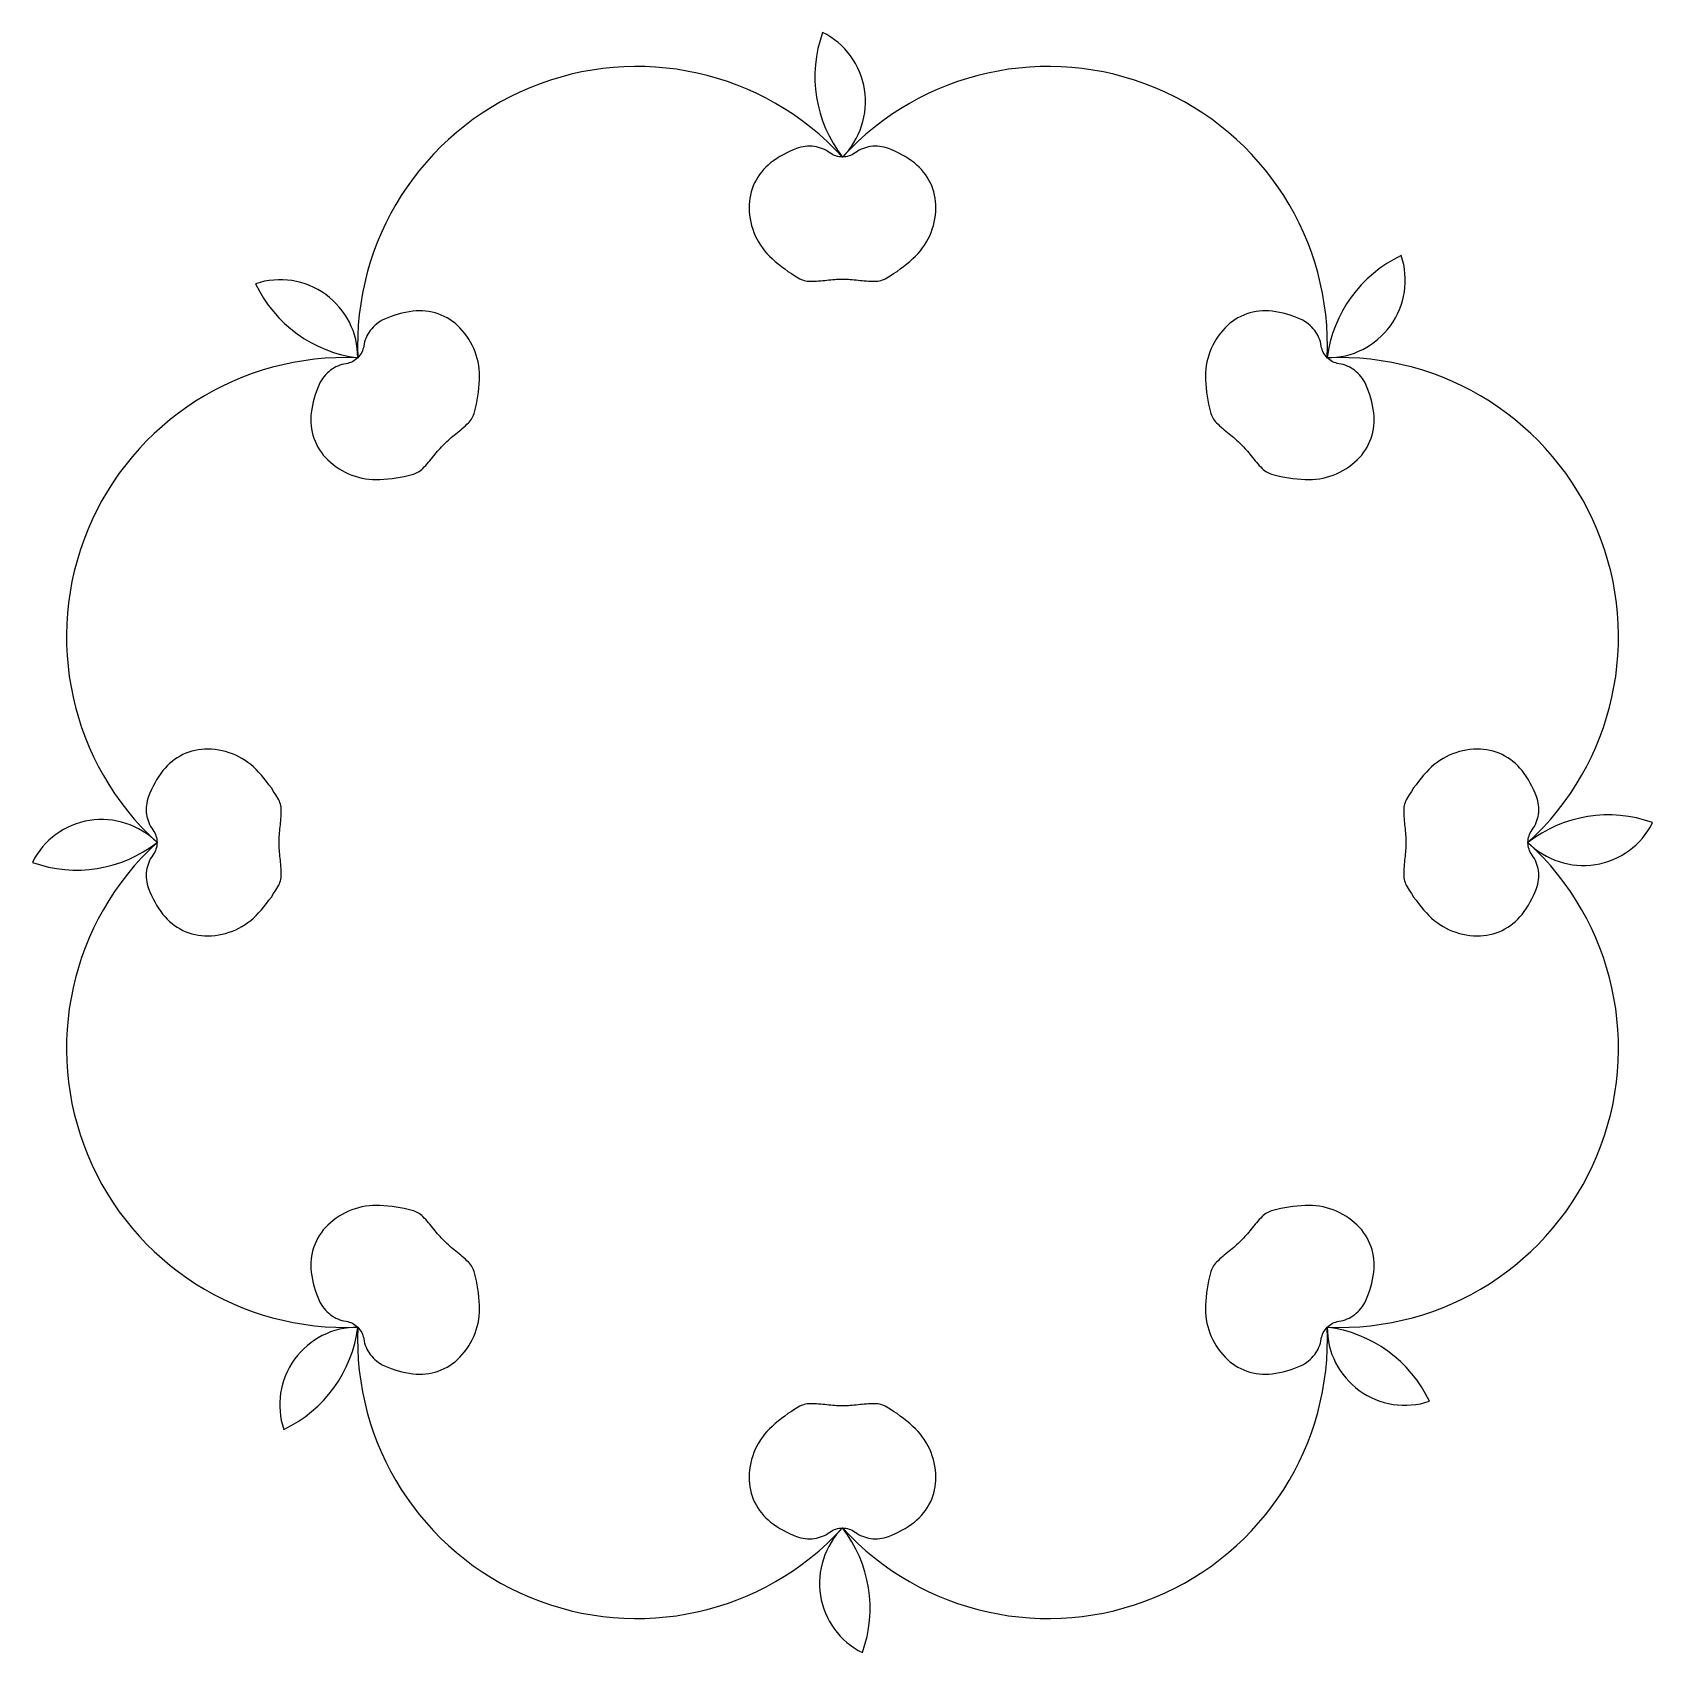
# Model space of a CAD drawing. Header units: feet. Extents: x -0.494 to 0.494, y -0.494 to 0.494.
import ezdxf

# ---------------------------------------------------------------- set-up
doc = ezdxf.new("R2010")
doc.units = ezdxf.units.FT
doc.header["$MEASUREMENT"] = 0

msp = doc.modelspace()

# ---------------------------------------------------------------- linework, layer by layer
for points in [[(0, 0.41784, 0.513269), (-0.01211, 0.49379, 0.257379), (0, 0.41784, 0.410408)], [(0.29546, 0.29546, 0.513269), (0.3406, 0.35773, 0.257379), (0.29546, 0.29546, 0.410408)], [(-0.29546, 0.29546, 0.513269), (-0.35773, 0.3406, 0.257379), (-0.29546, 0.29546, 0.410408)], [(-0.41784, 0, 0.513269), (-0.49379, -0.01211, 0.257379), (-0.41784, 0, 0.410408)], [(0.41784, 0, 0.513269), (0.49379, 0.01211, 0.257379), (0.41784, 0, 0.410408)], [(-0.29546, -0.29546, 0.513269), (-0.3406, -0.35773, 0.257379), (-0.29546, -0.29546, 0.410408)], [(0.29546, -0.29546, 0.513269), (0.35773, -0.3406, 0.257379), (0.29546, -0.29546, 0.410408)], [(0, -0.41784, 0.513269), (0.01211, -0.49379, 0.257379), (0, -0.41784, 0.410408)]]:
    msp.add_lwpolyline(points, format="xyb")
for points in [[(0, 0.41784, 0.7), (-0.29546, 0.29546, 0.7), (-0.41784, 0, 0.7), (-0.29546, -0.29546, 0.7), (0, -0.41784, 0.7), (0.29546, -0.29546, 0.7), (0.41784, 0, 0.7), (0.29546, 0.29546, 0.7)], [(0, 0.41784, -0.159684), (-0.00762, 0.42034, 0.123661), (-0.01711, 0.42421, 0.125628), (-0.02806, 0.42302, 0.076014), (-0.04379, 0.41421, 0.234926), (-0.05693, 0.38681, 0.207985), (-0.04296, 0.35588, 0.051025), (-0.02694, 0.3441, 0.135947), (-0.01962, 0.34213, 0.028739), (-0.00947, 0.3428, -0.030776), (0, 0.34338, -0.030776), (0.00947, 0.3428, 0.028739), (0.01962, 0.34213, 0.135947), (0.02694, 0.3441, 0.051025), (0.04296, 0.35588, 0.207985), (0.05693, 0.38681, 0.234926), (0.04379, 0.41421, 0.076014), (0.02806, 0.42302, 0.125628), (0.01711, 0.42421, 0.123661), (0.00762, 0.42034, -0.159684)], [(-0.29546, 0.29546, -0.159684), (-0.30261, 0.29184, 0.123661), (-0.31206, 0.28786, 0.125628), (-0.31896, 0.27927, 0.076014), (-0.32386, 0.26193, 0.234926), (-0.31377, 0.23326, 0.207985), (-0.28202, 0.22127, 0.051025), (-0.26236, 0.22426, 0.135947), (-0.25579, 0.22805, 0.028739), (-0.24909, 0.23569, -0.030776), (-0.24281, 0.24281, -0.030776), (-0.23569, 0.24909, 0.028739), (-0.22805, 0.25579, 0.135947), (-0.22426, 0.26236, 0.051025), (-0.22127, 0.28202, 0.207985), (-0.23326, 0.31377, 0.234926), (-0.26193, 0.32386, 0.076014), (-0.27927, 0.31896, 0.125628), (-0.28786, 0.31206, 0.123661), (-0.29184, 0.30261, -0.159684)], [(0.29546, 0.29546, -0.159684), (0.29184, 0.30261, 0.123661), (0.28786, 0.31206, 0.125628), (0.27927, 0.31896, 0.076014), (0.26193, 0.32386, 0.234926), (0.23326, 0.31377, 0.207985), (0.22127, 0.28202, 0.051025), (0.22426, 0.26236, 0.135947), (0.22805, 0.25579, 0.028739), (0.23569, 0.24909, -0.030776), (0.24281, 0.24281, -0.030776), (0.24909, 0.23569, 0.028739), (0.25579, 0.22805, 0.135947), (0.26236, 0.22426, 0.051025), (0.28202, 0.22127, 0.207985), (0.31377, 0.23326, 0.234926), (0.32386, 0.26193, 0.076014), (0.31896, 0.27927, 0.125628), (0.31206, 0.28786, 0.123661), (0.30261, 0.29184, -0.159684)], [(-0.41784, 0, -0.159684), (-0.42034, -0.00762, 0.123661), (-0.42421, -0.01711, 0.125628), (-0.42302, -0.02806, 0.076014), (-0.41421, -0.04379, 0.234926), (-0.38681, -0.05693, 0.207985), (-0.35588, -0.04296, 0.051025), (-0.3441, -0.02694, 0.135947), (-0.34213, -0.01962, 0.028739), (-0.3428, -0.00947, -0.030776), (-0.34338, 0, -0.030776), (-0.3428, 0.00947, 0.028739), (-0.34213, 0.01962, 0.135947), (-0.3441, 0.02694, 0.051025), (-0.35588, 0.04296, 0.207985), (-0.38681, 0.05693, 0.234926), (-0.41421, 0.04379, 0.076014), (-0.42302, 0.02806, 0.125628), (-0.42421, 0.01711, 0.123661), (-0.42034, 0.00762, -0.159684)], [(0.41784, 0, -0.159684), (0.42034, 0.00762, 0.123661), (0.42421, 0.01711, 0.125628), (0.42302, 0.02806, 0.076014), (0.41421, 0.04379, 0.234926), (0.38681, 0.05693, 0.207985), (0.35588, 0.04296, 0.051025), (0.3441, 0.02694, 0.135947), (0.34213, 0.01962, 0.028739), (0.3428, 0.00947, -0.030776), (0.34338, 0, -0.030776), (0.3428, -0.00947, 0.028739), (0.34213, -0.01962, 0.135947), (0.3441, -0.02694, 0.051025), (0.35588, -0.04296, 0.207985), (0.38681, -0.05693, 0.234926), (0.41421, -0.04379, 0.076014), (0.42302, -0.02806, 0.125628), (0.42421, -0.01711, 0.123661), (0.42034, -0.00762, -0.159684)], [(-0.29546, -0.29546, -0.159684), (-0.29184, -0.30261, 0.123661), (-0.28786, -0.31206, 0.125628), (-0.27927, -0.31896, 0.076014), (-0.26193, -0.32386, 0.234926), (-0.23326, -0.31377, 0.207985), (-0.22127, -0.28202, 0.051025), (-0.22426, -0.26236, 0.135947), (-0.22805, -0.25579, 0.028739), (-0.23569, -0.24909, -0.030776), (-0.24281, -0.24281, -0.030776), (-0.24909, -0.23569, 0.028739), (-0.25579, -0.22805, 0.135947), (-0.26236, -0.22426, 0.051025), (-0.28202, -0.22127, 0.207985), (-0.31377, -0.23326, 0.234926), (-0.32386, -0.26193, 0.076014), (-0.31896, -0.27927, 0.125628), (-0.31206, -0.28786, 0.123661), (-0.30261, -0.29184, -0.159684)], [(0.29546, -0.29546, -0.159684), (0.30261, -0.29184, 0.123661), (0.31206, -0.28786, 0.125628), (0.31896, -0.27927, 0.076014), (0.32386, -0.26193, 0.234926), (0.31377, -0.23326, 0.207985), (0.28202, -0.22127, 0.051025), (0.26236, -0.22426, 0.135947), (0.25579, -0.22805, 0.028739), (0.24909, -0.23569, -0.030776), (0.24281, -0.24281, -0.030776), (0.23569, -0.24909, 0.028739), (0.22805, -0.25579, 0.135947), (0.22426, -0.26236, 0.051025), (0.22127, -0.28202, 0.207985), (0.23326, -0.31377, 0.234926), (0.26193, -0.32386, 0.076014), (0.27927, -0.31896, 0.125628), (0.28786, -0.31206, 0.123661), (0.29184, -0.30261, -0.159684)], [(0, -0.41784, -0.159684), (0.00762, -0.42034, 0.123661), (0.01711, -0.42421, 0.125628), (0.02806, -0.42302, 0.076014), (0.04379, -0.41421, 0.234926), (0.05693, -0.38681, 0.207985), (0.04296, -0.35588, 0.051025), (0.02694, -0.3441, 0.135947), (0.01962, -0.34213, 0.028739), (0.00947, -0.3428, -0.030776), (0, -0.34338, -0.030776), (-0.00947, -0.3428, 0.028739), (-0.01962, -0.34213, 0.135947), (-0.02694, -0.3441, 0.051025), (-0.04296, -0.35588, 0.207985), (-0.05693, -0.38681, 0.234926), (-0.04379, -0.41421, 0.076014), (-0.02806, -0.42302, 0.125628), (-0.01711, -0.42421, 0.123661), (-0.00762, -0.42034, -0.159684)]]:
    msp.add_lwpolyline(points, format="xyb", close=True)

doc.saveas('drawing.dxf')
